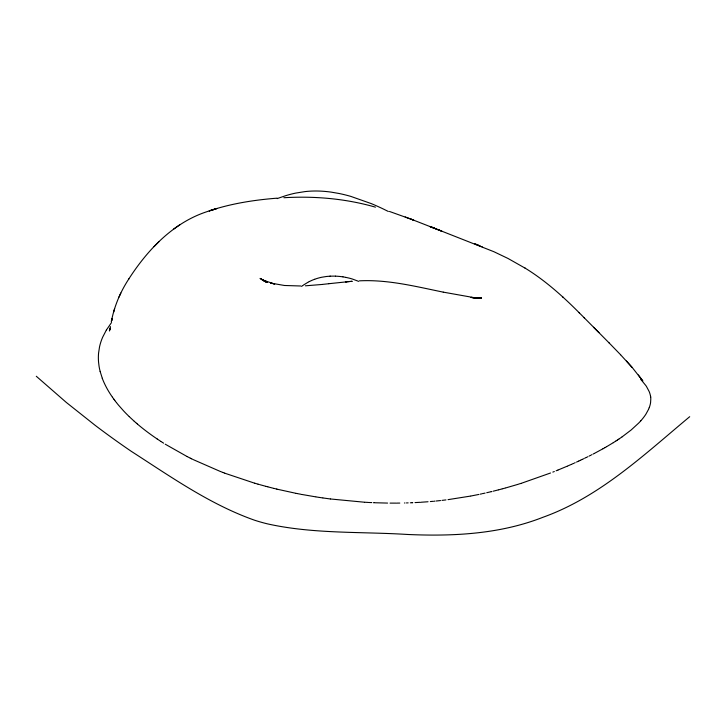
<?xml version="1.0" encoding="UTF-8"?>
<svg xmlns="http://www.w3.org/2000/svg" width="726" height="726" viewBox="0 0 726 726"><rect width="100%" height="100%" fill="white"/><g stroke="black" fill="none" stroke-linecap="round" stroke-linejoin="round"><path stroke-width="1.09" d="M109.762 329.332L109.435 330.992L110.388 326.537M111.45 320.992L111.94 319.032L111.332 321.482L111.986 318.778L111.523 320.729C114.454 305.8 120.534 291.589 128.865 278.884M113.692 312.026L114.617 308.65M649.253 407.613L648.554 409.319M109.572 330.212L110.361 328.197M648.545 409.346L646.004 414.011A96.957 55.975 0 0 1 644.261 416.552L643.127 418.04A112.566 64.995 0 0 1 640.994 420.581L640.831 420.771M118.973 297.07L120.834 293.032M106.332 330.103L102.693 337.145A142.768 82.428 0 0 0 99.526 346.91L98.591 352.972A151.707 87.592 0 0 0 98.427 355.341L98.4 356.039A154.919 89.443 0 0 0 98.373 358.39L98.391 358.989A158.849 91.712 0 0 0 98.564 362.192L99.045 366.122A167.57 96.749 0 0 0 99.408 368.191L99.58 369.026A172.017 99.317 0 0 0 100.115 371.331M106.359 330.058L111.559 322.48M128.593 279.292C147.36 250.062 173.042 222.782 206.874 211.702C229.516 203.797 253.383 200.022 277.223 198.162M640.795 420.808L640.033 421.652A126.079 72.791 0 0 1 638.671 423.086L631.184 429.955L622.155 436.825M154.021 246.649L158.921 241.694M689.7 416.697C644.225 454.567 599.749 496.92 542.984 517.266C500.014 534.145 453.215 536.496 407.585 534.472C360.831 531.541 313.16 534.118 267.15 523.791A127.086 73.371 0 0 1 254.617 520.233C209.977 504.47 170.828 476.746 131.306 451.345A1111.47 641.702 0 0 1 95.26 425.418L66.347 402.467L36.3 376.268M301.635 286.38L302.751 285.536M303.314 285.136L308.251 282.115M622.01 436.925L619.024 438.976M173.469 229.198L179.839 224.77M618.87 439.076L617.39 440.056M617.345 440.083L615.82 441.081M615.712 441.145L613.307 442.669M613.279 442.688L606.691 446.653M606.373 446.835L604.903 447.679M604.776 447.751L602.979 448.768M602.87 448.822L595.202 452.97M594.63 453.269L593.115 454.049M308.75 281.851L309.494 281.47M591.953 454.648L591.263 454.993M590.601 455.329L589.095 456.091M587.888 456.69L587.035 457.108M309.539 281.452L312.361 280.163A43.215 24.947 0 0 1 313.169 279.837L314.667 279.265M586.499 457.371L585.982 457.625M584.666 458.26L585.365 457.915M583.777 458.687L582.306 459.386M582.179 459.449L580.936 460.03M580.573 460.202L578.931 460.965M578.722 461.064L576.517 462.081M575.21 462.671L574.375 463.043M573.631 463.379L571.571 464.295M571.081 464.513L567.46 466.083M567.051 466.264L558.094 469.994M557.904 470.076L556.134 470.793M554.337 471.51L552.831 472.1M550.526 472.998L521.54 483.226M314.912 279.174L316.772 278.548A37.298 21.535 0 0 1 318.478 278.049L318.905 277.931A34.068 19.666 0 0 1 321.7 277.259L326.092 276.542A33.432 19.303 0 0 1 327.281 276.406L329.795 276.216M214.678 209.197L209.215 210.921L216.52 208.625M521.15 483.344L519.825 483.761M211.112 210.313L217.11 208.444M519.135 483.979L517.529 484.478M517.275 484.551L505.94 487.863M505.45 487.999L502.292 488.861M501.893 488.961L498.408 489.887M498.054 489.968L493.199 491.193M491.293 491.656L491.865 491.52M491.203 491.674L486.719 492.727M485.086 493.099L482.563 493.653M481.774 493.825L480.231 494.152M478.906 494.433L471.011 495.994M470.602 496.076L448.051 499.642M445.945 499.915L442.025 500.386M328.805 283.712L350.422 281.434M328.76 283.721L321.809 284.483M440.528 500.55L436.199 501.013M321.618 284.501L305.419 285.817M346.311 281.806L345.558 281.87M434.974 501.131L433.948 501.23M345.957 281.833L351.883 281.316M433.123 501.312L430.346 501.557M428.041 501.748L420.799 502.265M351.139 281.37L352.21 281.289M420.018 502.319L415.027 502.592M329.885 276.207L330.366 276.189M283.866 197.726C314.63 195.92 345.785 198.625 375.46 207.155M330.403 276.189L332.953 276.125A36.554 21.099 0 0 1 335.521 276.161M412.186 502.728L412.74 502.701M412.141 502.728L410.326 502.8M359.406 280.844C387.775 279.401 415.635 286.471 443.187 292.124M408.157 502.873L406.451 502.927M404.436 502.982L404.99 502.973M300.836 285.999L284.447 285.481L270.943 283.122M481.492 297.914L476.329 298.032L481.32 297.914M399.799 503.073L396.668 503.109M480.821 297.932L471.383 297.469M395.915 503.118L390.043 503.109M387.63 503.082L374.689 502.746M335.521 276.161L336.447 276.207A37.87 21.862 0 0 1 337.608 276.27L339.441 276.425A39.476 22.796 0 0 1 341.946 276.715L342.953 276.869M374.208 502.719L373.255 502.682M371.113 502.583L371.612 502.61M370.342 502.546L370.859 502.573M370.088 502.537L369.198 502.492M368.463 502.456L364.879 502.247M364.516 502.229L330.403 498.971M480.558 298.377L471.02 297.433L480.948 298.413M472.063 297.533L479.405 298.268L474.232 297.669M474.205 297.66L443.277 292.142M330.285 498.962L323.043 497.963M322.761 497.927L319.413 497.428M319.24 497.401L316.128 496.92M342.99 276.869L344.26 277.078A41.092 23.722 0 0 1 345.24 277.25M315.701 496.856L301.844 494.46M301.163 494.324L297.097 493.544M345.612 277.323L348.925 278.067A42.308 24.421 0 0 1 350.195 278.394L351.529 278.775A45.448 26.245 0 0 1 352.437 279.056L358.626 281.352M296.789 493.48L296.154 493.353M295.845 493.299L277.495 489.27M276.606 489.052L277.241 489.206M276.425 489.006L274.619 488.562M274.319 488.489L273.72 488.344M270.535 283.022L274.682 284.066M273.239 488.226L268.066 486.901M267.767 486.819L266.015 486.356M274.374 283.984L262.131 279.773L267.558 282.142L263.275 280.254L266.515 281.679L263.91 280.463M265.789 486.302L259.826 484.669M259.046 484.442L258.066 484.169M257.893 484.115L255.307 483.371M255.044 483.289L254.527 483.144M254.2 483.044L225.477 473.434M389.463 211.457L411.551 219.361M405.208 216.983L413.784 220.196L410.98 219.143M225.332 473.379L224.661 473.125M411.86 219.47L441.88 231.204L437.624 229.516M224.398 473.034L223.082 472.526M222.828 472.426L220.813 471.646M434.193 228.164L429.91 226.485L436.753 229.171M430.309 226.648L493.898 251.713L508.018 258.465L525.424 268.321M220.368 471.483L193.479 459.721M474.695 243.782L480.14 245.969L475.548 244.127M481.737 246.613L482.2 246.804M192.753 459.376L191.655 458.832M263.865 280.445L260.053 278.421L266.26 282.26L263.075 280.1L264.845 281.307M191.51 458.759L190.294 458.151M388.374 211.493L383.219 208.952A215.622 124.491 0 0 0 371.276 203.607L350.785 196.383A115.597 66.738 0 0 0 348.226 195.666L348.081 195.63A102.43 59.142 0 0 0 339.251 193.524L331.138 192.118A70.694 40.81 0 0 0 325.194 191.437L324.803 191.401A63.625 36.736 0 0 0 318.015 191.029L316.336 191.002A55.748 32.18 0 0 0 304.929 191.61L295.818 193.071A70.93 40.946 0 0 0 292.369 193.842L291.543 194.051A81.43 47.008 0 0 0 285.735 195.666L279.111 197.917A109.254 63.08 0 0 0 277.268 198.606M189.967 457.988L187.235 456.609M187.145 456.563L165.21 444.176M261.324 279.129L264.763 281.125M163.613 443.178L162.896 442.715M162.588 442.524L160.954 441.472M525.025 268.066C545.117 280.381 562.768 296.226 579.339 312.879M160.7 441.308L157.179 438.967M157.115 438.931L154.62 437.224A289.828 167.334 0 0 1 139.691 425.962L137.659 424.247M137.395 424.029L136.905 423.603M136.797 423.512L135.753 422.605M135.698 422.559L134.274 421.298M134.147 421.189L129.273 416.67M562.686 296.898L563.194 297.351M129.119 416.515L126.406 413.829A252.875 145.999 0 0 1 123.656 410.961L118.556 405.199A234.888 135.617 0 0 1 116.351 402.467M578.921 312.461L584.366 317.924M593.614 327.263L609.423 343.226M584.031 317.589L598.95 332.635M609.15 342.953L620.594 354.751M640.731 379.435L641.258 379.988M620.503 354.66L632.464 367.801L642.828 380.959L638.372 374.988M641.512 380.261L645.859 385.579A79.742 46.037 0 0 1 646.485 386.504L649.098 391.396A62.282 35.955 0 0 1 650.378 395.443A58.57 33.813 0 0 1 650.795 398.973L650.587 402.558A65.767 37.97 0 0 1 650.269 404.255L650.215 404.464A68.798 39.721 0 0 1 649.915 405.616L649.915 405.616A72.155 41.663 0 0 1 649.271 407.576M626.465 361.049L631.938 367.202M115.988 402.013L115.452 401.315M115.398 401.242L114.635 400.244M114.626 400.226L113.737 399.028M113.728 399.01L112.439 397.204M112.403 397.149L111.051 395.153A201.265 116.196 0 0 1 102.257 378.282M102.293 378.273L100.124 371.385M650.55 396.378L650.678 397.294"/></g></svg>
